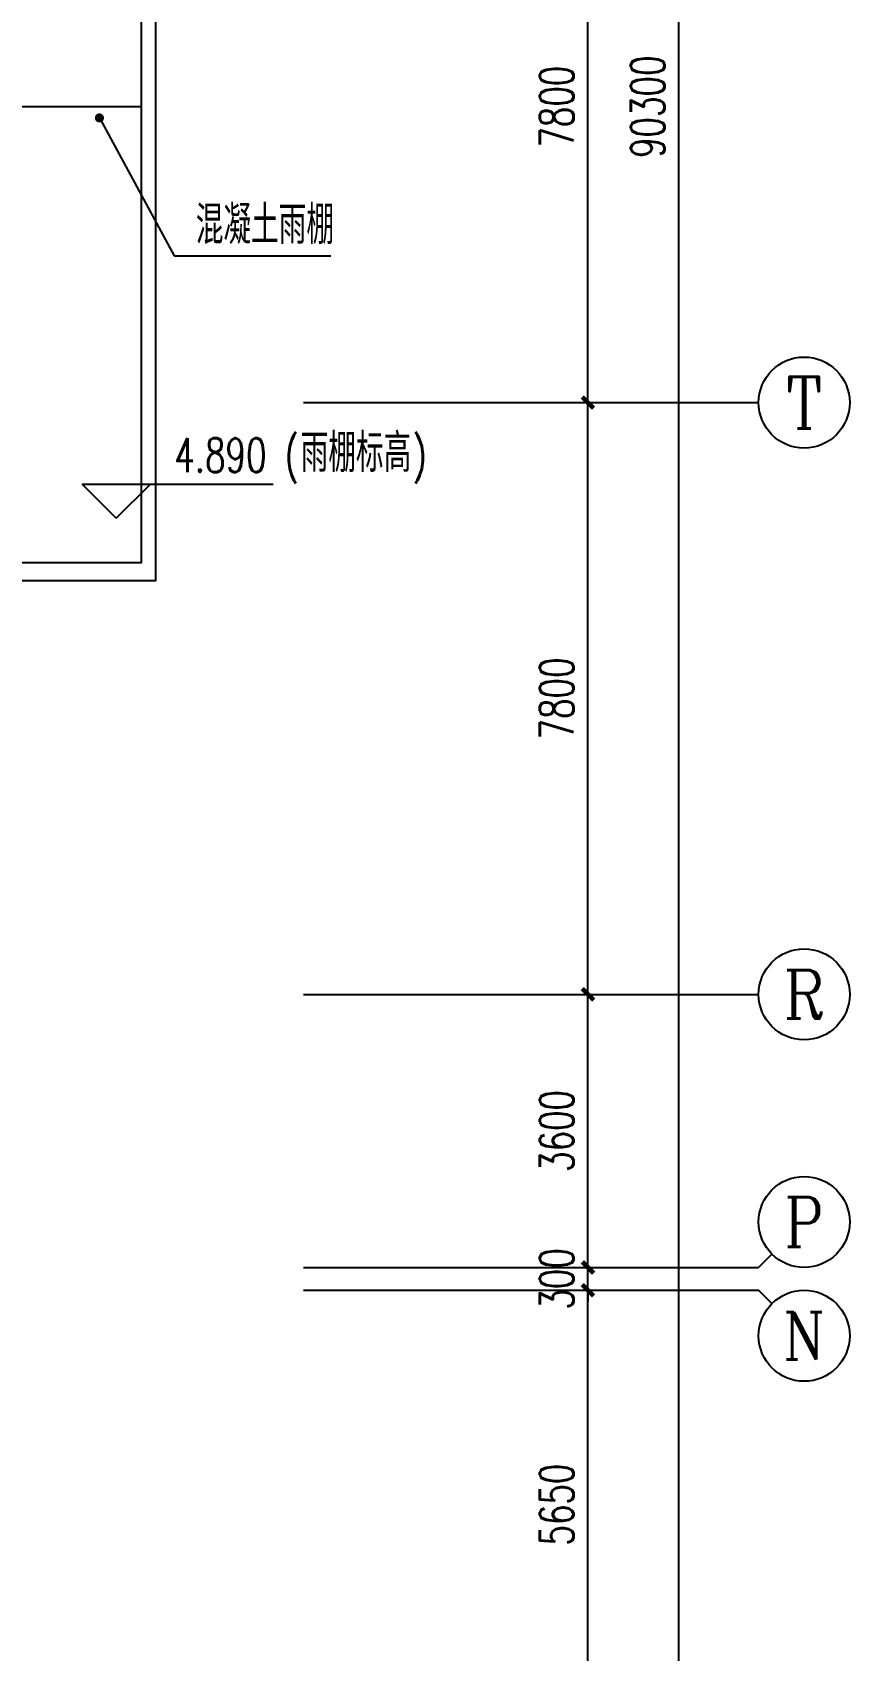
# Model space of a CAD drawing. Extents: x 101023 to 279373, y -114511 to 293844.
# Drawn here: x 241505 to 252280, y 80988 to 102319 of the extents above; entities that cross this region are included whole.
import ezdxf
from ezdxf.enums import TextEntityAlignment as Align

# ---------------------------------------------------------------- set-up
doc = ezdxf.new("R2010")
doc.units = 0
doc.header["$LTSCALE"] = 1000
doc.header["$MEASUREMENT"] = 0
for name, color, linetype in [('AXIS', 3, 'Continuous'), ('AXIS_TEXT', 7, 'Continuous'), ('DIM_ELEV', 3, 'Continuous'), ('DIM_LEAD', 3, 'Continuous'), ('STAIR', 2, 'Continuous'), ('WALL', 2, 'Continuous'), ('WINDOW', 2, 'Continuous')]:
    doc.layers.add(name, color=color, linetype=linetype)
doc.styles.add('_TCH_AXIS', font='COMPLEX', dxfattribs={"bigfont": 'GBCBIG'})
doc.styles.add('_TCH_DIM', font='simplex.shx', dxfattribs={"bigfont": 'gbcbig.shx'})
doc.styles.add('_TCH_DIM_T3', font='SIMPLEX', dxfattribs={"width": 0.705882, "bigfont": 'GBCBIG'})
doc.styles.add('COMPLEX', font='COMPLEX')
doc.dimstyles.new('_TCH_ARCH&&150', dxfattribs={"dimtxt": 446.25, "dimasz": 150, "dimexe": 375, "dimexo": 450, "dimgap": 189.375, "dimtad": 1, "dimdec": 0, "dimzin": 0, "dimdsep": 46, "dimtxsty": '_TCH_DIM_T3', "dimblk": 'ARCHTICK', "dimcen": 0.09, "dimclrt": 7, "dimazin": 2, "dimtfac": 1, "dimtdec": 0, "dimtix": 1, "dimtmove": 2, "dimatfit": 3, "dimfxl": 1, "dimtolj": 1, "dimtzin": 0, "dimarcsym": 0})

# ---------------------------------------------------------------- blocks, each defined once
blk = doc.blocks.new('_AXISO')
blk.add_circle((0, 0), 0.5)
at = {"layer": 'AXIS_TEXT', "style": 'COMPLEX', "width": 1.041667}
blk.add_attdef('A', text='', height=0.56, dxfattribs=at).set_placement((-0.25, -0.28), (0.25, -0.28), align=Align.FIT)
blk = doc.blocks.new('_ArchTick')
at = {"color": 0, "linetype": 'ByBlock', "const_width": 0.4}
blk.add_lwpolyline([(-0.5, -0.5), (0.5, 0.5)], dxfattribs=at)
blk = doc.blocks.new('*D60')
at = {"layer": 'AXIS', "color": 0, "lineweight": -2, "transparency": 16777216}
for p, q in [((1046908, 863592), (1051783, 863592)), ((1051408, 773292), (1051408, 863592)), ((1046908, 773292), (1051783, 773292))]:
    blk.add_line(p, q, dxfattribs=at)
at = {"layer": 'Defpoints', "color": 0, "transparency": 16777216}
for p in [(1046458, 863592), (1051408, 863592), (1046458, 773292)]:
    blk.add_point(p, dxfattribs=at)
at = {"layer": 'AXIS', "color": 0, "lineweight": -2, "transparency": 16777216, "xscale": 150, "yscale": 150, "zscale": 150}
for p, rotation in [((1051408, 863592), 90), ((1051408, 773292), 270)]:
    blk.add_blockref('_ArchTick', p, dxfattribs=dict(at, rotation=rotation))
at = {"layer": 'AXIS', "color": 7, "transparency": 16777216, "insert": (1050996, 818442), "char_height": 446.2, "attachment_point": 5, "rotation": 90, "style": '_TCH_DIM_T3'}
blk.add_mtext('\\A1;90300', dxfattribs=at)
blk = doc.blocks.new('*D68')
at = {"layer": 'AXIS', "color": 0, "lineweight": -2, "transparency": 16777216}
for p, q in [((1046908, 802842), (1050583, 802842)), ((1050208, 797192), (1050208, 802842)), ((1046908, 797192), (1050583, 797192))]:
    blk.add_line(p, q, dxfattribs=at)
at = {"layer": 'Defpoints', "color": 0, "transparency": 16777216}
for p in [(1046458, 802842), (1050208, 802842), (1046458, 797192)]:
    blk.add_point(p, dxfattribs=at)
at = {"layer": 'AXIS', "color": 0, "lineweight": -2, "transparency": 16777216, "xscale": 150, "yscale": 150, "zscale": 150}
for p, rotation in [((1050208, 802842), 90), ((1050208, 797192), 270)]:
    blk.add_blockref('_ArchTick', p, dxfattribs=dict(at, rotation=rotation))
at = {"layer": 'AXIS', "color": 7, "transparency": 16777216, "insert": (1049796, 800017), "char_height": 446.2, "attachment_point": 5, "rotation": 90, "style": '_TCH_DIM_T3'}
blk.add_mtext('\\A1;5650', dxfattribs=at)
blk = doc.blocks.new('*D69')
at = {"layer": 'AXIS', "color": 0, "lineweight": -2, "transparency": 16777216}
for p, q in [((1046908, 803142), (1050583, 803142)), ((1050208, 803142), (1050208, 803292)), ((1050208, 802842), (1050208, 803142)), ((1046908, 802842), (1050583, 802842)), ((1050208, 802842), (1050208, 802692))]:
    blk.add_line(p, q, dxfattribs=at)
at = {"layer": 'Defpoints', "color": 0, "transparency": 16777216}
for p in [(1046458, 803142), (1050208, 803142), (1046458, 802842)]:
    blk.add_point(p, dxfattribs=at)
at = {"layer": 'AXIS', "color": 0, "lineweight": -2, "transparency": 16777216, "xscale": 150, "yscale": 150, "zscale": 150}
for p, rotation in [((1050208, 803142), 270), ((1050208, 802842), 90)]:
    blk.add_blockref('_ArchTick', p, dxfattribs=dict(at, rotation=rotation))
at = {"layer": 'AXIS', "color": 7, "transparency": 16777216, "insert": (1049796, 802992), "char_height": 446.2, "attachment_point": 5, "rotation": 90, "style": '_TCH_DIM_T3'}
blk.add_mtext('\\A1;300', dxfattribs=at)
blk = doc.blocks.new('*D70')
at = {"layer": 'AXIS', "color": 0, "lineweight": -2, "transparency": 16777216}
for p, q in [((1046908, 806742), (1050583, 806742)), ((1050208, 803142), (1050208, 806742)), ((1046908, 803142), (1050583, 803142))]:
    blk.add_line(p, q, dxfattribs=at)
at = {"layer": 'Defpoints', "color": 0, "transparency": 16777216}
for p in [(1046458, 806742), (1050208, 806742), (1046458, 803142)]:
    blk.add_point(p, dxfattribs=at)
at = {"layer": 'AXIS', "color": 0, "lineweight": -2, "transparency": 16777216, "xscale": 150, "yscale": 150, "zscale": 150}
for p, rotation in [((1050208, 806742), 90), ((1050208, 803142), 270)]:
    blk.add_blockref('_ArchTick', p, dxfattribs=dict(at, rotation=rotation))
at = {"layer": 'AXIS', "color": 7, "transparency": 16777216, "insert": (1049796, 804942), "char_height": 446.2, "attachment_point": 5, "rotation": 90, "style": '_TCH_DIM_T3'}
blk.add_mtext('\\A1;3600', dxfattribs=at)
blk = doc.blocks.new('*D71')
at = {"layer": 'AXIS', "color": 0, "lineweight": -2, "transparency": 16777216}
for p, q in [((1046908, 814542), (1050583, 814542)), ((1050208, 806742), (1050208, 814542)), ((1046908, 806742), (1050583, 806742))]:
    blk.add_line(p, q, dxfattribs=at)
at = {"layer": 'Defpoints', "color": 0, "transparency": 16777216}
for p in [(1046458, 814542), (1050208, 814542), (1046458, 806742)]:
    blk.add_point(p, dxfattribs=at)
at = {"layer": 'AXIS', "color": 0, "lineweight": -2, "transparency": 16777216, "xscale": 150, "yscale": 150, "zscale": 150}
for p, rotation in [((1050208, 814542), 90), ((1050208, 806742), 270)]:
    blk.add_blockref('_ArchTick', p, dxfattribs=dict(at, rotation=rotation))
at = {"layer": 'AXIS', "color": 7, "transparency": 16777216, "insert": (1049796, 810642), "char_height": 446.2, "attachment_point": 5, "rotation": 90, "style": '_TCH_DIM_T3'}
blk.add_mtext('\\A1;7800', dxfattribs=at)
blk = doc.blocks.new('*D72')
at = {"layer": 'AXIS', "color": 0, "lineweight": -2, "transparency": 16777216}
for p, q in [((1046908, 822342), (1050583, 822342)), ((1050208, 814542), (1050208, 822342)), ((1046908, 814542), (1050583, 814542))]:
    blk.add_line(p, q, dxfattribs=at)
at = {"layer": 'Defpoints', "color": 0, "transparency": 16777216}
for p in [(1046458, 822342), (1050208, 822342), (1046458, 814542)]:
    blk.add_point(p, dxfattribs=at)
at = {"layer": 'AXIS', "color": 0, "lineweight": -2, "transparency": 16777216, "xscale": 150, "yscale": 150, "zscale": 150}
for p, rotation in [((1050208, 822342), 90), ((1050208, 814542), 270)]:
    blk.add_blockref('_ArchTick', p, dxfattribs=dict(at, rotation=rotation))
at = {"layer": 'AXIS', "color": 7, "transparency": 16777216, "insert": (1049796, 818442), "char_height": 446.2, "attachment_point": 5, "rotation": 90, "style": '_TCH_DIM_T3'}
blk.add_mtext('\\A1;7800', dxfattribs=at)
blk = doc.blocks.new('ERT')
at = {"layer": 'AXIS'}
for p, q in [((1046458.2, 814542.1), (1052458.2, 814542.1)), ((1046458.2, 806742.1), (1052458.2, 806742.1)), ((1052633.9, 803317.8), (1052458.2, 803142.1)), ((1046458.2, 803142.1), (1052458.2, 803142.1)), ((1046458.2, 802842.1), (1052458.2, 802842.1)), ((1052633.9, 802666.3), (1052458.2, 802842.1))]:
    blk.add_line(p, q, dxfattribs=at)
ref = blk.add_blockref('_AXISO', (1053058.2, 814542.1), dxfattribs=dict(at, xscale=1200, yscale=1200, zscale=1200))
ref.add_attrib('A', 'T', dxfattribs={"layer": 'AXIS_TEXT', "height": 683.5, "style": '_TCH_AXIS'}).set_placement((1052814.1, 814200.3), (1053302.3, 814200.3), align=Align.FIT)
ref = blk.add_blockref('_AXISO', (1053058.2, 806742.1), dxfattribs=dict(at, xscale=1200, yscale=1200, zscale=1200))
ref.add_attrib('A', 'R', dxfattribs={"layer": 'AXIS_TEXT', "height": 637.8, "style": '_TCH_AXIS'}).set_placement((1052784.9, 806423.2), (1053331.5, 806423.2), align=Align.FIT)
ref = blk.add_blockref('_AXISO', (1053058.2, 803742.1), dxfattribs=dict(at, xscale=1200, yscale=1200, zscale=1200))
ref.add_attrib('A', 'P', dxfattribs={"layer": 'AXIS_TEXT', "height": 652.9, "style": '_TCH_AXIS'}).set_placement((1052793.9, 803415.6), (1053322.5, 803415.6), align=Align.FIT)
ref = blk.add_blockref('_AXISO', (1053058.2, 802242.1), dxfattribs=dict(at, xscale=1200, yscale=1200, zscale=1200))
ref.add_attrib('A', 'N', dxfattribs={"layer": 'AXIS_TEXT', "height": 622.9, "style": '_TCH_AXIS'}).set_placement((1052776.4, 801930.6), (1053340, 801930.6), align=Align.FIT)
for p1, p2, distance, picture, middle in [((1046458.2, 773292.1), (1046458.2, 863592.1), -4950, '*D60', (1050995.7, 818442.1)), ((1046458.2, 814542.1), (1046458.2, 822342.1), -3750, '*D72', (1049795.7, 818442.1)), ((1046458.2, 806742.1), (1046458.2, 814542.1), -3750, '*D71', (1049795.7, 810642.1)), ((1046458.2, 803142.1), (1046458.2, 806742.1), -3750, '*D70', (1049795.7, 804942.1)), ((1046458.2, 802842.1), (1046458.2, 803142.1), -3750, '*D69', (1049795.7, 802992.1)), ((1046458.2, 797192.1), (1046458.2, 802842.1), -3750, '*D68', (1049795.7, 800017.1))]:
    dim = blk.add_aligned_dim(p1=p1, p2=p2, distance=distance, dimstyle='_TCH_ARCH&&150', dxfattribs=at)
    dim.commit()
    dim.dimension.update_dxf_attribs({"geometry": picture, "text_midpoint": middle})
blk = doc.blocks.new('A$C54854E18')
at = {"layer": 'DIM_ELEV'}
for p, q in [((126331.6, 48631.6), (125881.6, 49081.6)), ((125881.6, 49081.6), (128401.6, 49081.6)), ((126331.6, 48631.6), (126781.6, 49081.6))]:
    blk.add_line(p, q, dxfattribs=at)
at = {"layer": 'DIM_LEAD'}
for p, q in [((126109.5, 53907.8), (127096, 52088)), ((127096, 52088), (129160.5, 52088))]:
    blk.add_line(p, q, dxfattribs=at)
at = {"layer": 'DIM_LEAD', "const_width": 60}
blk.add_lwpolyline([(126095.2, 53934.2, 1), (126123.8, 53881.4, 1)], format="xyb", close=True, dxfattribs=at)
at = {"layer": 'WINDOW'}
blk.add_lwpolyline([(124152.3, 60305.5), (126850, 60305.5), (126850, 47805.5), (124150, 47805.5)], close=True, dxfattribs=at)
for points in [[(124152.3, 60065.5), (126660, 60065.5), (126660, 48045.5), (124150, 48045.5)], [(126660, 54055.5), (124151.2, 54056)]]:
    blk.add_lwpolyline(points, dxfattribs=at)
at = {"layer": 'WALL'}
blk.add_blockref('ERT', (-917658.2, -764386.5), dxfattribs=at)
at = {"layer": 'DIM_ELEV', "color": 7, "style": '_TCH_DIM', "width": 0.705882}
for s, height, p in [('(', 446.2, (128551.6, 49239.1)), (')', 446.2, (130236.1, 49239.1)), ('4.890', 446.25, (127096.6, 49239.1))]:
    blk.add_text(s, height=height, dxfattribs=at).set_placement(p)
at = {"layer": 'DIM_ELEV', "color": 7, "style": '_TCH_DIM'}
blk.add_text('雨棚标高', height=506.38, dxfattribs=at).set_placement((128761.6, 49239.1))
at = {"layer": 'DIM_LEAD', "color": 7, "style": '_TCH_DIM'}
blk.add_text('混凝土雨棚', height=506.38, dxfattribs=at).set_placement((127378.8, 52245.5))

msp = doc.modelspace()

# ---------------------------------------------------------------- block references
at = {"layer": 'STAIR'}
msp.add_blockref('A$C54854E18', (116280, 47283), dxfattribs=at)

doc.saveas('drawing.dxf')
